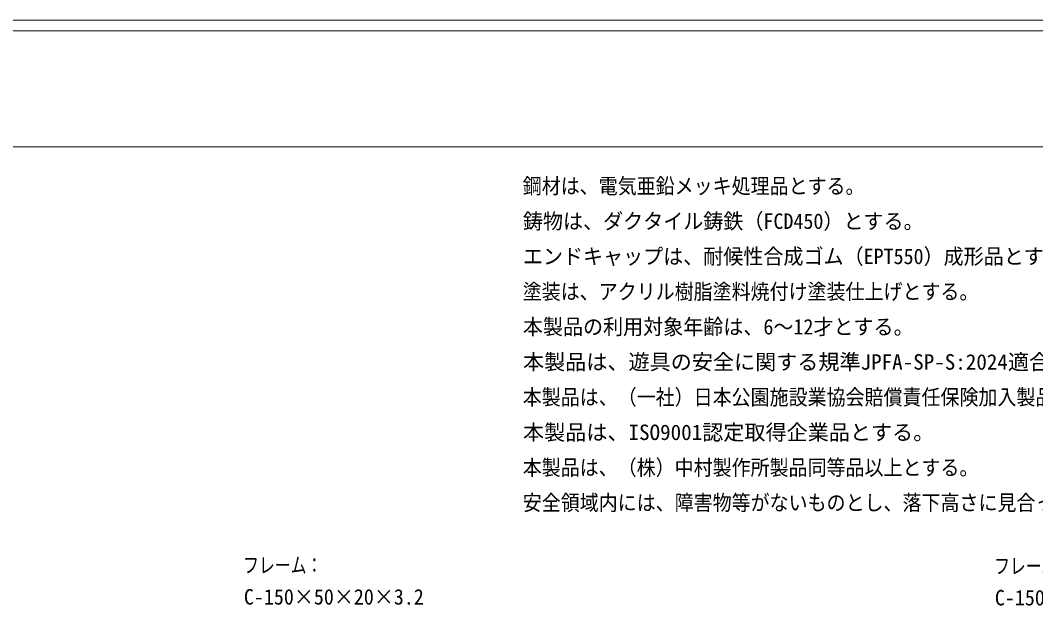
# Model space of a CAD drawing. Units: millimetres at full size, sheet at 1:10; details may follow other scales. Extents: x 5 to 8405, y -12 to 5952.
# Drawn here: x 4327 to 6733, y 4565 to 5952 of the extents above; entities that cross this region are included whole.
import ezdxf
from ezdxf.enums import TextEntityAlignment as Align

# ---------------------------------------------------------------- set-up
doc = ezdxf.new("R2010")
doc.units = ezdxf.units.MM
doc.header["$LTSCALE"] = 10
for name, color, linetype, lineweight in [('DEFPOINTS_3', 7, 'Continuous', 0), ('LY_2', 7, 'Continuous', 0), ('LY_5', 7, 'Continuous', 0), ('LY_6', 7, 'Continuous', 0)]:
    doc.layers.add(name, color=color, linetype=linetype, lineweight=lineweight)
doc.styles.add('ＭＳ ゴシック', font='')
doc.styles.get('ＭＳ ゴシック').set_extended_font_data('MS Gothic')

msp = doc.modelspace()

# ---------------------------------------------------------------- linework, layer by layer
at = {"layer": 'DEFPOINTS_3'}
msp.add_line((8405, 5951.69), (5, 5951.69), dxfattribs=at)
at = {"layer": 'LY_2'}
msp.add_line((8055, 5651.69), (355, 5651.69), dxfattribs=at)
at = {"layer": 'LY_5'}
msp.add_line((8384.96, 5926.71), (25.04, 5926.71), dxfattribs=at)

# ---------------------------------------------------------------- texts
at = {"layer": 'LY_6', "style": 'ＭＳ ゴシック'}
for s, width, p in [('鋼材は、電気亜鉛メッキ処理品とする。', 0.9, (5517.6, 5530)), ('鋳物は、ダクタイル鋳鉄（FCD450）とする。', 0.95, (5518, 5446.67)), ('エンドキャップは、耐候性合成ゴム（EPT550）成形品とする。', 0.95, (5517.89, 5363.33)), ('塗装は、アクリル樹脂塗料焼付け塗装仕上げとする。', 0.9, (5517.6, 5280)), ('本製品の利用対象年齢は、6～12才とする。', 0.95, (5517.89, 5196.67)), ('本製品は、（一社）日本公園施設業協会賠償責任保険加入製品とする。', 0.9, (5517.6, 5030)), ('本製品は、（株）中村製作所製品同等品以上とする。', 0.9, (5517.6, 4863.33)), ('安全領域内には、障害物等がないものとし、落下高さに見合った衝撃吸収性能を有する素材を敷設する。', 0.9, (5517.6, 4780)), ('フレーム：', 0.75, (4854.9, 4632.03)), ('フレーム：', 0.75, (6634.83, 4630.03)), ('C-150×50×20×3.2', 0.95, (4856.62, 4557.03)), ('C-150×50×20×3.2', 0.95, (6636.55, 4555.03))]:
    msp.add_text(s, height=36.66, dxfattribs=dict(at, width=width)).set_placement(p, align=Align.BOTTOM_LEFT)
for s, p in [('本製品は、遊具の安全に関する規準JPFA-SP-S:2024適合製品とする。', (5518.25, 5113.33)), ('本製品は、ISO9001認定取得企業品とする。', (5518.32, 4946.67))]:
    msp.add_text(s, height=36.66, dxfattribs=at).set_placement(p, align=Align.BOTTOM_LEFT)

doc.saveas('drawing.dxf')
